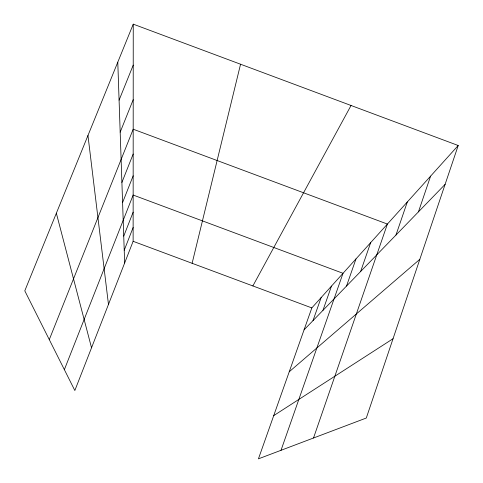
<?xml version="1.0" encoding="UTF-8"?>
<svg xmlns="http://www.w3.org/2000/svg" width="483" height="483" viewBox="0 0 483 483"><rect width="100%" height="100%" fill="white"/><g stroke="black" fill="none" stroke-linecap="round" stroke-linejoin="round"><path stroke-width="0.72" d="M133.248 24.15L24.79 290.826L74.841 390.518L133.127 241.307L133.248 24.15L458.21 145.504L366.301 418.024L258.429 458.85L311.825 307.913L458.21 145.504M192.119 263.295L240.558 64.227M418.435 211.868L430.601 176.138M395.963 235.052L407.314 201.972M313.515 438.003L387.402 224.058L133.187 129.209L49.284 339.621M360.644 271.482L370.66 242.635M346.522 286.051L355.989 258.912M281.015 450.301L343.021 273.3L133.151 195.041L64.366 369.652M313.008 320.615L321.141 297.576M322.946 310.37L331.477 286.105M123.739 236.109L133.145 212.158M124.222 250.254L133.133 227.493M121.903 182.447L133.175 154.041M122.585 202.558L133.163 175.806M120.182 132.161L133.205 99.673M119.084 100.156L133.223 65.12M252.875 285.942L351.044 105.487M304.061 329.847L445.109 184.355M289.232 371.771L419.83 259.305M273.716 415.628L393.047 338.722M133.127 241.307L311.825 307.913M56.354 213.22L91.535 347.784M87.96 135.506L108.47 304.429M117.786 62.168L124.656 262.987"/></g></svg>
